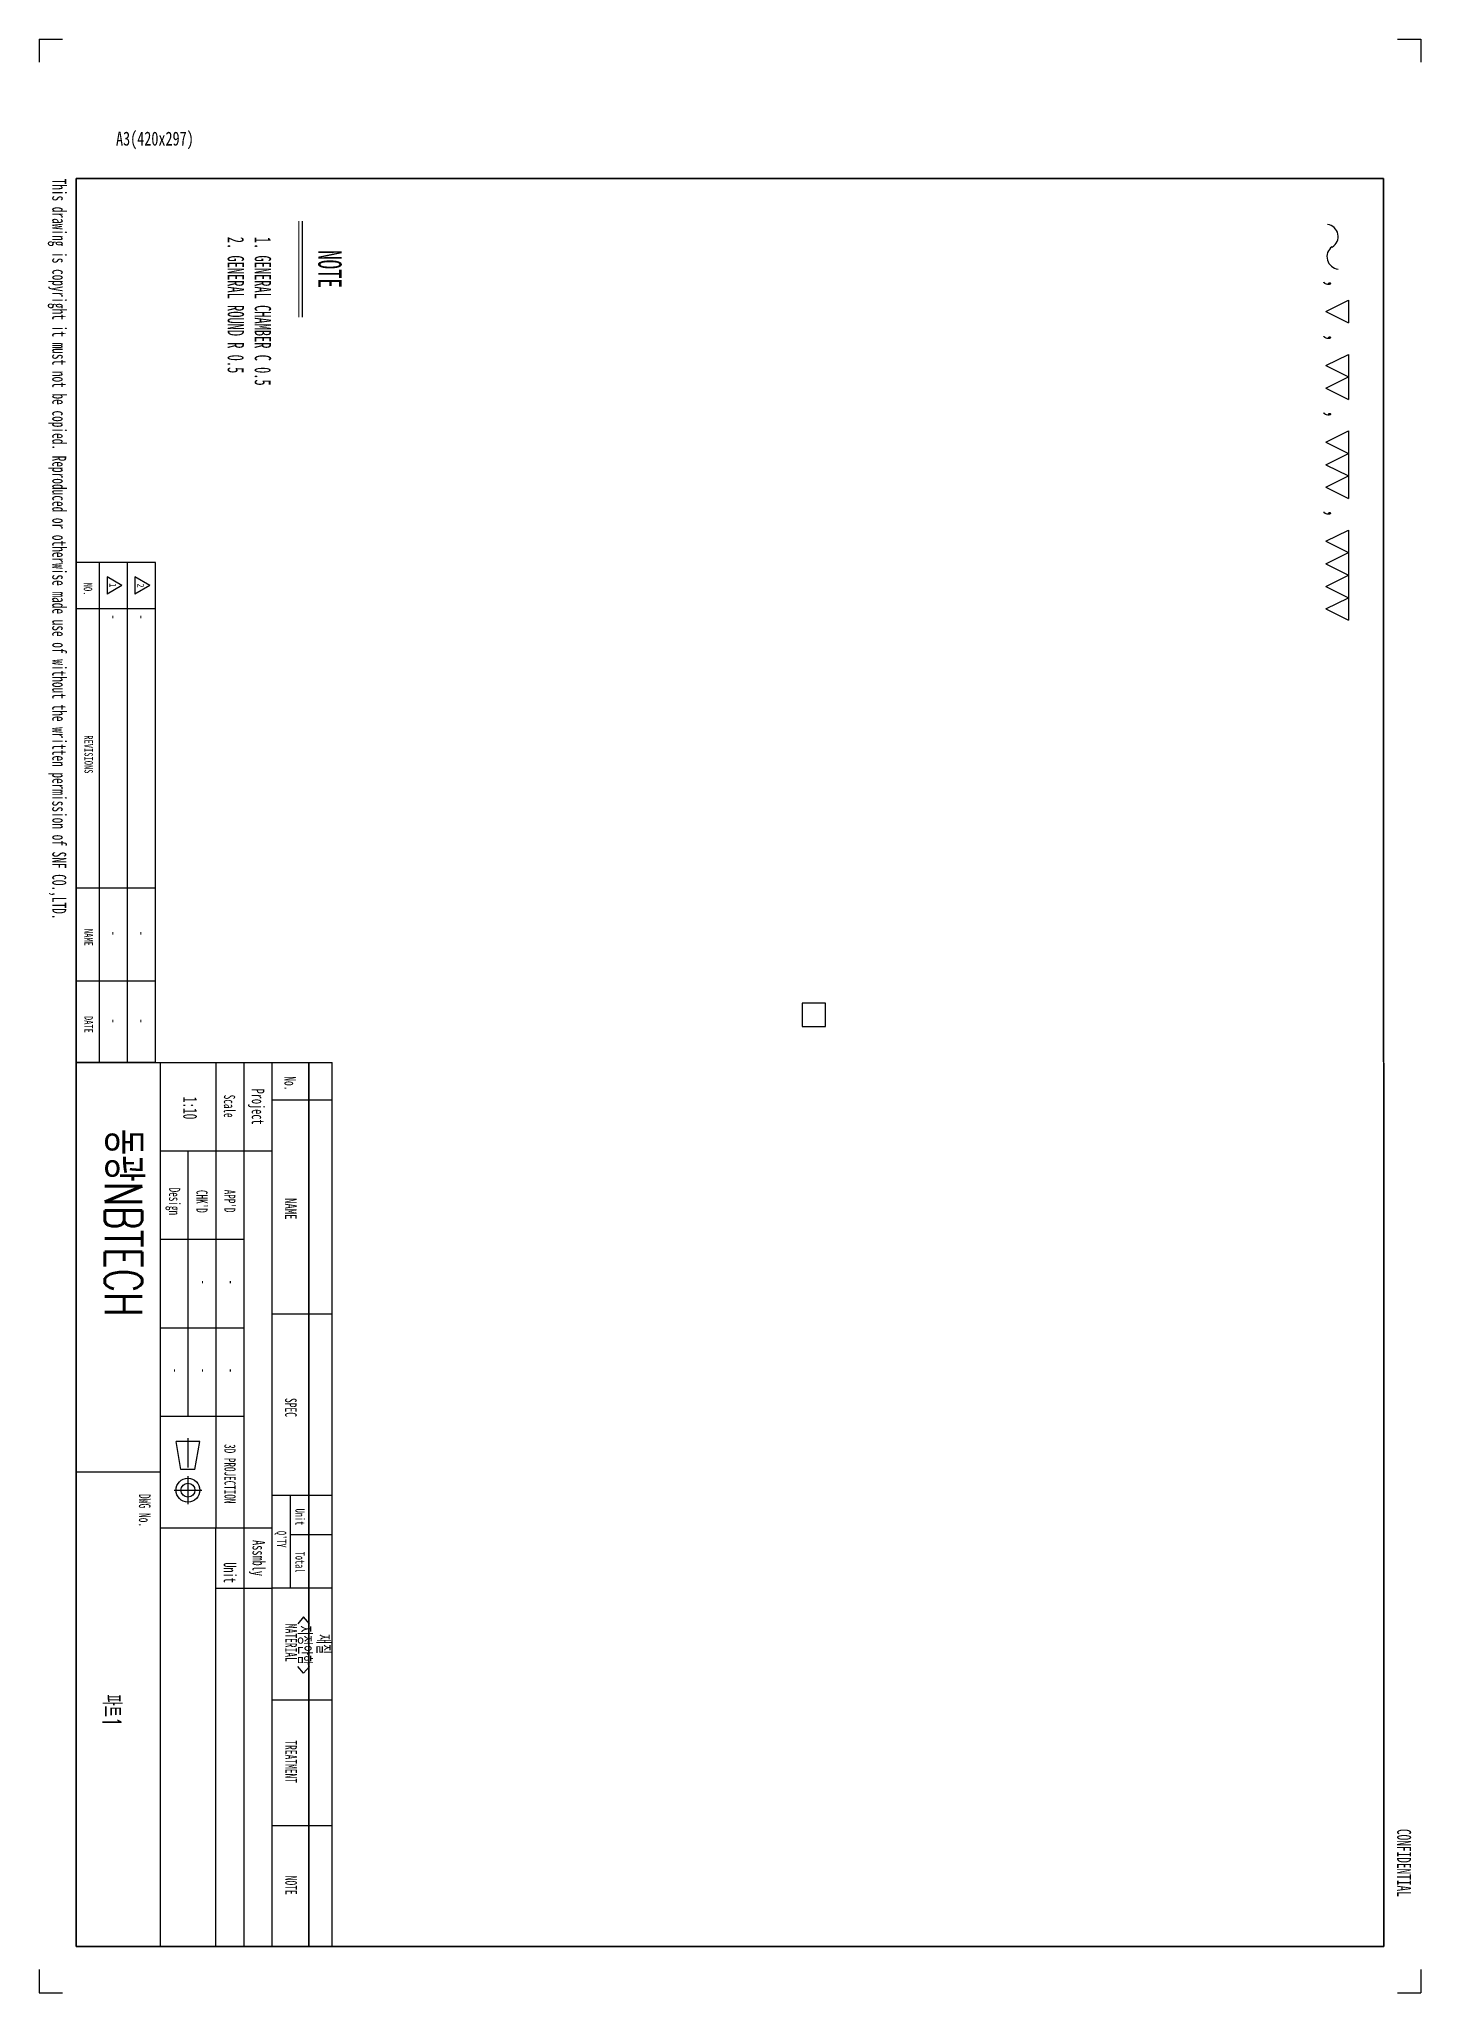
# Model space of a CAD drawing. Header units: millimetres. Extents: x 1000 to 3970, y -4701 to -501.
import ezdxf

# ---------------------------------------------------------------- set-up
doc = ezdxf.new("R2010")
doc.units = ezdxf.units.MM
doc.header["$LTSCALE"] = 10
doc.linetypes.add('CENTER', pattern=[10.16, 6.35, -1.27, 1.27, -1.27])
for name, color, linetype in [('3', 3, 'Continuous'), ('4-1', 2, 'Continuous'), ('SLD-0', 7, 'Continuous')]:
    doc.layers.add(name, color=color, linetype=linetype)
doc.styles.add('SLDTEXTSTYLE0', font='TXT', dxfattribs={"width": 0.744681})
doc.styles.add('SLDTEXTSTYLE1', font='TXT', dxfattribs={"width": 0.7, "bigfont": 'bigfont'})
doc.styles.add('SLDTEXTSTYLE2', font='TXT', dxfattribs={"width": 0.6})
doc.styles.add('SLDTEXTSTYLE3', font='TXT', dxfattribs={"width": 0.675})
doc.styles.add('SLDTEXTSTYLE4', font='TXT', dxfattribs={"width": 0.56})
doc.styles.add('SLDTEXTSTYLE5', font='TXT', dxfattribs={"width": 0.595745})
doc.styles.add('SLDTEXTSTYLE6', font='TXT', dxfattribs={"width": 0.595745, "bigfont": 'bigfont'})
doc.styles.add('SLDTEXTSTYLE7', font='TXT', dxfattribs={"width": 0.7})

# ---------------------------------------------------------------- blocks, each defined once
blk = doc.blocks.new('SW_NOTE_0')
at = {"layer": '4-1', "color": 0, "insert": (-38.7, 123.2), "char_height": 30, "attachment_point": 2, "rotation": 90, "style": 'SLDTEXTSTYLE0'}
blk.add_mtext('A3(420x297)', dxfattribs=at)
blk = doc.blocks.new('SW_NOTE_0_1')
at = {"layer": '4-1', "color": 0, "insert": (0, 103.1), "char_height": 80, "attachment_point": 1, "style": 'SLDTEXTSTYLE1'}
blk.add_mtext('동광NBTECH', dxfattribs=at)
blk = doc.blocks.new('SW_NOTE_0_2')
at = {"layer": '4-1', "color": 0, "insert": (59.7, 32.2), "char_height": 25, "attachment_point": 2, "style": 'SLDTEXTSTYLE2'}
blk.add_mtext('DWG No.', dxfattribs=at)
blk = doc.blocks.new('SW_NOTE_0_3')
at = {"layer": '4-1', "color": 0, "insert": (35.4, 30.9), "char_height": 24, "attachment_point": 2, "style": 'SLDTEXTSTYLE2'}
blk.add_mtext("APP'D", dxfattribs=at)
blk = doc.blocks.new('SW_NOTE_0_4')
at = {"layer": '4-1', "color": 0, "insert": (48.3, 34.8), "char_height": 27, "attachment_point": 2, "style": 'SLDTEXTSTYLE2'}
blk.add_mtext('Project', dxfattribs=at)
blk = doc.blocks.new('SW_NOTE_0_5')
at = {"layer": '4-1', "color": 0, "insert": (54.3, 34.8), "char_height": 27, "attachment_point": 2, "style": 'SLDTEXTSTYLE2'}
blk.add_mtext('Assmbly', dxfattribs=at)
blk = doc.blocks.new('SW_NOTE_0_6')
at = {"layer": '4-1', "color": 0, "insert": (38.1, 30.9), "char_height": 24, "attachment_point": 2, "style": 'SLDTEXTSTYLE2'}
blk.add_mtext("CHK'D", dxfattribs=at)
blk = doc.blocks.new('SW_NOTE_0_7')
at = {"layer": '4-1', "color": 0, "insert": (41.1, 30.9), "char_height": 24, "attachment_point": 2, "style": 'SLDTEXTSTYLE2'}
blk.add_mtext('Design', dxfattribs=at)
blk = doc.blocks.new('SW_NOTE_0_8')
at = {"layer": '4-1', "color": 0, "insert": (59.7, 32.2), "char_height": 25, "attachment_point": 2, "style": 'SLDTEXTSTYLE2'}
blk.add_mtext('MATERIAL', dxfattribs=at)
blk = doc.blocks.new('SW_NOTE_0_9')
at = {"layer": '4-1', "color": 0, "insert": (32.2, 32.2), "char_height": 25, "attachment_point": 2, "style": 'SLDTEXTSTYLE2'}
blk.add_mtext('SPEC', dxfattribs=at)
blk = doc.blocks.new('SW_NOTE_0_10')
at = {"layer": '4-1', "color": 0, "insert": (21.9, 32.2), "char_height": 25, "attachment_point": 2, "style": 'SLDTEXTSTYLE2'}
blk.add_mtext('No.', dxfattribs=at)
blk = doc.blocks.new('SW_NOTE_0_11')
at = {"layer": '4-1', "color": 0, "insert": (42.2, 32.2), "char_height": 25, "attachment_point": 2, "style": 'SLDTEXTSTYLE3'}
blk.add_mtext('NAME', dxfattribs=at)
blk = doc.blocks.new('SW_NOTE_0_12')
at = {"layer": '4-1', "color": 0, "insert": (22, 25.8), "char_height": 20, "attachment_point": 2, "style": 'SLDTEXTSTYLE2'}
blk.add_mtext("Q'TY", dxfattribs=at)
blk = doc.blocks.new('SW_NOTE_0_13')
at = {"layer": '4-1', "color": 0, "insert": (69.4, 32.2), "char_height": 25, "attachment_point": 2, "style": 'SLDTEXTSTYLE2'}
blk.add_mtext('TREATMENT', dxfattribs=at)
blk = doc.blocks.new('SW_NOTE_0_14')
at = {"layer": '4-1', "color": 0, "insert": (34.1, 32.2), "char_height": 25, "attachment_point": 2, "style": 'SLDTEXTSTYLE2'}
blk.add_mtext('NOTE', dxfattribs=at)
blk = doc.blocks.new('SW_NOTE_0_15')
at = {"layer": '4-1', "color": 0, "insert": (19.2, 25.8), "char_height": 20, "attachment_point": 2, "style": 'SLDTEXTSTYLE2'}
blk.add_mtext('Unit', dxfattribs=at)
blk = doc.blocks.new('SW_NOTE_0_16')
at = {"layer": '4-1', "color": 0, "insert": (24.5, 25.8), "char_height": 20, "attachment_point": 2, "style": 'SLDTEXTSTYLE2'}
blk.add_mtext('Total', dxfattribs=at)
blk = doc.blocks.new('SW_NOTE_0_17')
at = {"layer": '4-1', "color": 0, "insert": (26, 34.8), "char_height": 27, "attachment_point": 2, "style": 'SLDTEXTSTYLE2'}
blk.add_mtext('Unit', dxfattribs=at)
blk = doc.blocks.new('SW_NOTE_0_18')
at = {"layer": '4-1', "color": 0, "insert": (33.9, 30.9), "char_height": 24, "attachment_point": 2, "style": 'SLDTEXTSTYLE2'}
blk.add_mtext('Scale', dxfattribs=at)
blk = doc.blocks.new('SW_NOTE_0_19')
at = {"layer": '4-1', "color": 0, "insert": (70.3, 23.2), "char_height": 18, "attachment_point": 2, "style": 'SLDTEXTSTYLE0'}
blk.add_mtext('REVISIONS', dxfattribs=at)
blk = doc.blocks.new('SW_NOTE_0_20')
at = {"layer": '4-1', "color": 0, "insert": (22.7, 23.2), "char_height": 18, "attachment_point": 2, "style": 'SLDTEXTSTYLE0'}
blk.add_mtext('NO.', dxfattribs=at)
blk = doc.blocks.new('SW_NOTE_0_21')
at = {"layer": '4-1', "color": 0, "insert": (37.1, 23.2), "char_height": 18, "attachment_point": 2, "style": 'SLDTEXTSTYLE0'}
blk.add_mtext('NAME', dxfattribs=at)
blk = doc.blocks.new('SW_NOTE_0_22')
at = {"layer": '4-1', "color": 0, "insert": (34.4, 23.2), "char_height": 18, "attachment_point": 2, "style": 'SLDTEXTSTYLE0'}
blk.add_mtext('DATE', dxfattribs=at)
blk = doc.blocks.new('SW_NOTE_0_23')
at = {"layer": '4-1', "color": 0, "insert": (98.1, 30.9), "char_height": 24, "attachment_point": 2, "style": 'SLDTEXTSTYLE2'}
blk.add_mtext('3D PROJECTION', dxfattribs=at)
blk = doc.blocks.new('A$C547C11EC_')
for p, q in [((-880, 0), (-880, 550)), ((1020, 550), (-880, 550)), ((1020, 550), (1020, 420)), ((-880, 500), (1020, 500)), ((1020, 500), (-880, 500)), ((-880, 420), (1020, 420)), ((-880, 420), (1020, 420)), ((1020, 420), (1020, 0)), ((-690, 360), (-690, 420)), ((120, 360), (120, 420)), ((-880, 360), (120, 360)), ((120, 180), (120, 360)), ((1020, 300), (120, 300)), ((-65.2, 265.6), (-65.2, 214.4)), ((-5.2, 255), (-65.2, 265.6)), ((-5.2, 255), (-5.2, 225)), ((-5.2, 225), (-65.2, 214.4)), ((-880, 180), (1020, 180)), ((-880, 170), (-880, 0)), ((0, 0), (0, 180)), ((-1955, 0), (-880, 0)), ((1020, 0), (-880, 0))]:
    blk.add_line(p, q)
at = {"color": 3, "linetype": 'Continuous', "true_color": 0x00ff00}
for p, q in [((-340, 420), (-340, 550)), ((50, 420), (50, 550)), ((135, 550), (135, 460)), ((250, 550), (250, 420)), ((490, 420), (490, 550)), ((760, 420), (760, 550)), ((50, 460), (250, 460)), ((250, 300), (250, 420)), ((-690, 180), (-690, 360)), ((-500, 180), (-500, 360)), ((-120, 180), (-120, 360)), ((120, 360), (1020, 360)), ((-880, 50), (-1955, 50))]:
    blk.add_line(p, q, dxfattribs=at)
at = {"color": 251, "true_color": 0x6a6a6a}
for p, q in [((-310, 180), (-310, 360)), ((-880, 300), (120, 300)), ((-690, 240), (-120, 240)), ((-880, 170), (-1955, 170)), ((-1855, 170), (-1855, 0)), ((-1255, 170), (-1255, 0)), ((-1055, 170), (-1055, 0)), ((-880, 110), (-1955, 110))]:
    blk.add_line(p, q, dxfattribs=at)
at = {"color": 1, "linetype": 'CENTER'}
for p, q in [((39.3, 210), (39.3, 270)), ((-72.8, 240), (0.5, 240)), ((9.2, 240), (69.3, 240))]:
    blk.add_line(p, q, dxfattribs=at)
at = {"color": 7}
blk.add_line((-1955, 170), (-1955, 0), dxfattribs=at)
blk.add_circle((39.3, 240), 25.6)
at = {"color": 251, "true_color": 0x6a6a6a}
blk.add_circle((39.3, 240), 15, dxfattribs=at)
at = {"layer": '3', "color": 3, "linetype": 'Continuous', "true_color": 0x00ff00}
blk.add_line((-800, 420), (-800, 550), dxfattribs=at)
at = {"layer": '4-1'}
for name, p in [('SW_NOTE_0_10', (-857, 440.2)), ('SW_NOTE_0_11', (-607.7, 441.4)), ('SW_NOTE_0_9', (-170.7, 441.5)), ('SW_NOTE_0_15', (77.6, 465.1)), ('SW_NOTE_0_16', (169.3, 465.1)), ('SW_NOTE_0_8', (307.8, 441.9)), ('SW_NOTE_0_13', (553.5, 441.9)), ('SW_NOTE_0_14', (854.5, 441.9)), ('SW_NOTE_0_12', (122.8, 425.4)), ('SW_NOTE_0_4', (-833.5, 369.4)), ('SW_NOTE_0_5', (130.9, 371)), ('SW_NOTE_0_18', (-820.1, 310.4)), ('SW_NOTE_0_3', (-617.5, 311.2)), ('SW_NOTE_0_23', (-94, 311.5)), ('SW_NOTE_0_17', (190.5, 309.1)), ('SW_NOTE_0_6', (-619.6, 251.2)), ('SW_NOTE_0_7', (-622.6, 192.5)), ('SW_NOTE_0_2', (23.5, 127.5)), ('SW_NOTE_0_20', (-1920.3, 10.9)), ('SW_NOTE_0_19', (-1612.6, 12.4)), ('SW_NOTE_0_21', (-1186, 12.4)), ('SW_NOTE_0_22', (-996.2, 12.4))]:
    blk.add_blockref(name, p, dxfattribs=at)
blk = doc.blocks.new('A$C0C890E57')
at = {"color": 150, "linetype": 'Continuous', "true_color": 0x0080ff}
for p, q in [((-4150, -50), (-4150, 0)), ((-4150, 0), (-4100, 0)), ((0, 0), (50, 0)), ((50, -50), (50, 0)), ((-4150, -2970), (-4150, -2920)), ((50, -2970), (50, -2920)), ((-4150, -2970), (-4100, -2970)), ((0, -2970), (50, -2970))]:
    blk.add_line(p, q, dxfattribs=at)
at = {"lineweight": 35}
for p, q in [((-50, -80), (-3850, -80.1)), ((-3850, -80.1), (-3850, -2890.6)), ((-50, -2890), (-50, -80)), ((-3850, -2890), (-50, -2890))]:
    blk.add_line(p, q, dxfattribs=at)
at = {"color": 2, "linetype": 'Continuous', "true_color": 0xffff00}
blk.add_line((-3850, -2890.1), (-1400, -2890.1), dxfattribs=at)
at = {"color": 7, "linetype": 'Continuous'}
blk.add_blockref('A$C547C11EC_', (-1070, -2890), dxfattribs=at)
at = {"layer": '4-1'}
for name, p in [('SW_NOTE_0', (-3912.4, -2844.3)), ('SW_NOTE_0_1', (-1807.3, -2851.8))]:
    blk.add_blockref(name, p, dxfattribs=at)
blk = doc.blocks.new('SW_NOTE_0_24')
at = {"layer": '4-1', "color": 0, "char_height": 35, "attachment_point": 1, "style": 'SLDTEXTSTYLE4'}
for s, insert in [('1. GENERAL CHAMBER C 0.5', (0, 45.1)), ('2. GENERAL ROUND R 0.5', (0, -13))]:
    blk.add_mtext(s, dxfattribs=dict(at, insert=insert))
blk = doc.blocks.new('SW_NOTE_0_25')
at = {"layer": '4-1', "color": 0, "char_height": 30, "attachment_point": 2, "style": 'SLDTEXTSTYLE1'}
for s, insert in [('<지정안함>', (38, -1.3)), ('재질', (35.6, 38.7))]:
    blk.add_mtext(s, dxfattribs=dict(at, insert=insert))
blk = doc.blocks.new('SW_NOTE_0_26')
at = {"layer": '4-1', "color": 0}
for p, q in [((86.3, 8), (62.1, 56.4)), ((62.1, 56.4), (110.5, 56.4)), ((86.3, 8), (110.5, 56.4)), ((202.5, 8), (178.3, 56.4)), ((178.3, 56.4), (226.7, 56.4)), ((202.5, 8), (226.7, 56.4)), ((251, 8), (226.7, 56.4)), ((226.7, 56.4), (275.2, 56.4)), ((251, 8), (275.2, 56.4)), ((367.1, 8), (342.9, 56.4)), ((342.9, 56.4), (391.4, 56.4)), ((367.1, 8), (391.4, 56.4)), ((415.6, 8), (391.4, 56.4)), ((391.4, 56.4), (439.8, 56.4)), ((415.6, 8), (439.8, 56.4)), ((464, 8), (439.8, 56.4)), ((439.8, 56.4), (488.3, 56.4)), ((464, 8), (488.3, 56.4)), ((580.2, 8), (556, 56.4)), ((556, 56.4), (604.5, 56.4)), ((580.2, 8), (604.5, 56.4)), ((628.7, 8), (604.5, 56.4)), ((604.5, 56.4), (652.9, 56.4)), ((628.7, 8), (652.9, 56.4)), ((677.1, 8), (652.9, 56.4)), ((652.9, 56.4), (701.4, 56.4)), ((677.1, 8), (701.4, 56.4)), ((725.6, 8), (701.4, 56.4)), ((701.4, 56.4), (749.8, 56.4)), ((725.6, 8), (749.8, 56.4))]:
    blk.add_line(p, q, dxfattribs=at)
for centre, radius, start, end in [((-74.7, 8), 26.3, 31.2184, 172.5868), ((-31.5, 37.1), 26.8, 216.6561, 353.7742)]:
    blk.add_arc(centre, radius, start, end, dxfattribs=at)
at = {"layer": '4-1', "color": 0, "char_height": 42.3, "attachment_point": 1, "style": 'SLDTEXTSTYLE7'}
for insert in [(15.9, 54.6), (132.1, 54.6), (296.7, 54.6), (509.8, 54.6)]:
    blk.add_mtext(',', dxfattribs=dict(at, insert=insert))

msp = doc.modelspace()

# ---------------------------------------------------------------- linework, layer by layer
at = {"color": 179, "linetype": 'Continuous', "lineweight": 18, "true_color": 0x212142}
msp.add_line((1558.1, -892.1), (1558.1, -1098.6), dxfattribs=at)
at = {"color": 4, "true_color": 0x00ffff}
for p, q in [((1565.1, -892.1), (1565.1, -1098.6)), ((1206, -1656.8), (1206, -1693.7))]:
    msp.add_line(p, q, dxfattribs=at)
at = {"color": 4, "linetype": 'Continuous', "true_color": 0x00ffff}
for p, q in [((1178, -1675.2), (1146, -1656.8)), ((1146, -1656.8), (1146, -1693.7)), ((1178, -1675.2), (1146, -1693.7)), ((1238, -1675.2), (1206, -1656.8)), ((1238, -1675.2), (1206, -1693.7))]:
    msp.add_line(p, q, dxfattribs=at)
at = {"layer": 'SLD-0'}
for p, q in [((2640.1, -2573.2), (2640.1, -2623.2)), ((2690.1, -2573.2), (2640.1, -2573.2)), ((2690.1, -2623.2), (2690.1, -2573.2)), ((2640.1, -2623.2), (2690.1, -2623.2))]:
    msp.add_line(p, q, dxfattribs=at)

# ---------------------------------------------------------------- block references
at = {"color": 7, "linetype": 'Continuous', "rotation": 270}
msp.add_blockref('A$C0C890E57', (3970, -4650.7), dxfattribs=at)
at = {"layer": '4-1', "rotation": 270}
for name, p in [('SW_NOTE_0_26', (3757.8, -1000.1)), ('SW_NOTE_0_24', (1453.4, -925.8)), ('SW_NOTE_0_25', (1587.1, -3915.1))]:
    msp.add_blockref(name, p, dxfattribs=at)

# ---------------------------------------------------------------- texts
for s, insert, char_height, attachment_point, style in [('This drawing is copyright it must not be copied. Reproduced or otherwise made use of without the written permission of SNF CO.,LTD.', (1058.4, -800.5), 30, 1, 'SLDTEXTSTYLE5'), ('NOTE', (1650.1, -995.2), 50, 2, 'SLDTEXTSTYLE5'), ('1', (1165.7, -1674.9), 14.4, 2, 'SLDTEXTSTYLE0'), ('2', (1225.7, -1675.4), 14.4, 2, 'SLDTEXTSTYLE0'), ('-', (1173.3, -1738.4), 24, 1, 'SLDTEXTSTYLE5'), ('-', (1233.3, -1738.4), 24, 1, 'SLDTEXTSTYLE5'), ('-', (1173.3, -2423.2), 24, 2, 'SLDTEXTSTYLE5'), ('-', (1233.3, -2423.2), 24, 2, 'SLDTEXTSTYLE5'), ('-', (1173.3, -2611.2), 24, 2, 'SLDTEXTSTYLE5'), ('-', (1233.3, -2611.2), 24, 2, 'SLDTEXTSTYLE5'), ('1:10', (1339.8, -2798.6), 30, 2, 'SLDTEXTSTYLE5'), ('-', (1365.9, -3172.8), 24, 2, 'SLDTEXTSTYLE5'), ('-', (1425.9, -3172.8), 24, 2, 'SLDTEXTSTYLE5'), ('-', (1305.9, -3362.8), 24, 2, 'SLDTEXTSTYLE5'), ('-', (1365.9, -3362.8), 24, 2, 'SLDTEXTSTYLE5'), ('-', (1425.9, -3362.8), 24, 2, 'SLDTEXTSTYLE5'), ('파트1', (1176.3, -4093.6), 40, 2, 'SLDTEXTSTYLE6'), ('CONFIDENTIAL', (3948.8, -4348.2), 30, 1, 'SLDTEXTSTYLE5')]:
    msp.add_mtext(s, dxfattribs=dict(at, insert=insert, char_height=char_height, attachment_point=attachment_point, style=style))

doc.saveas('drawing.dxf')
